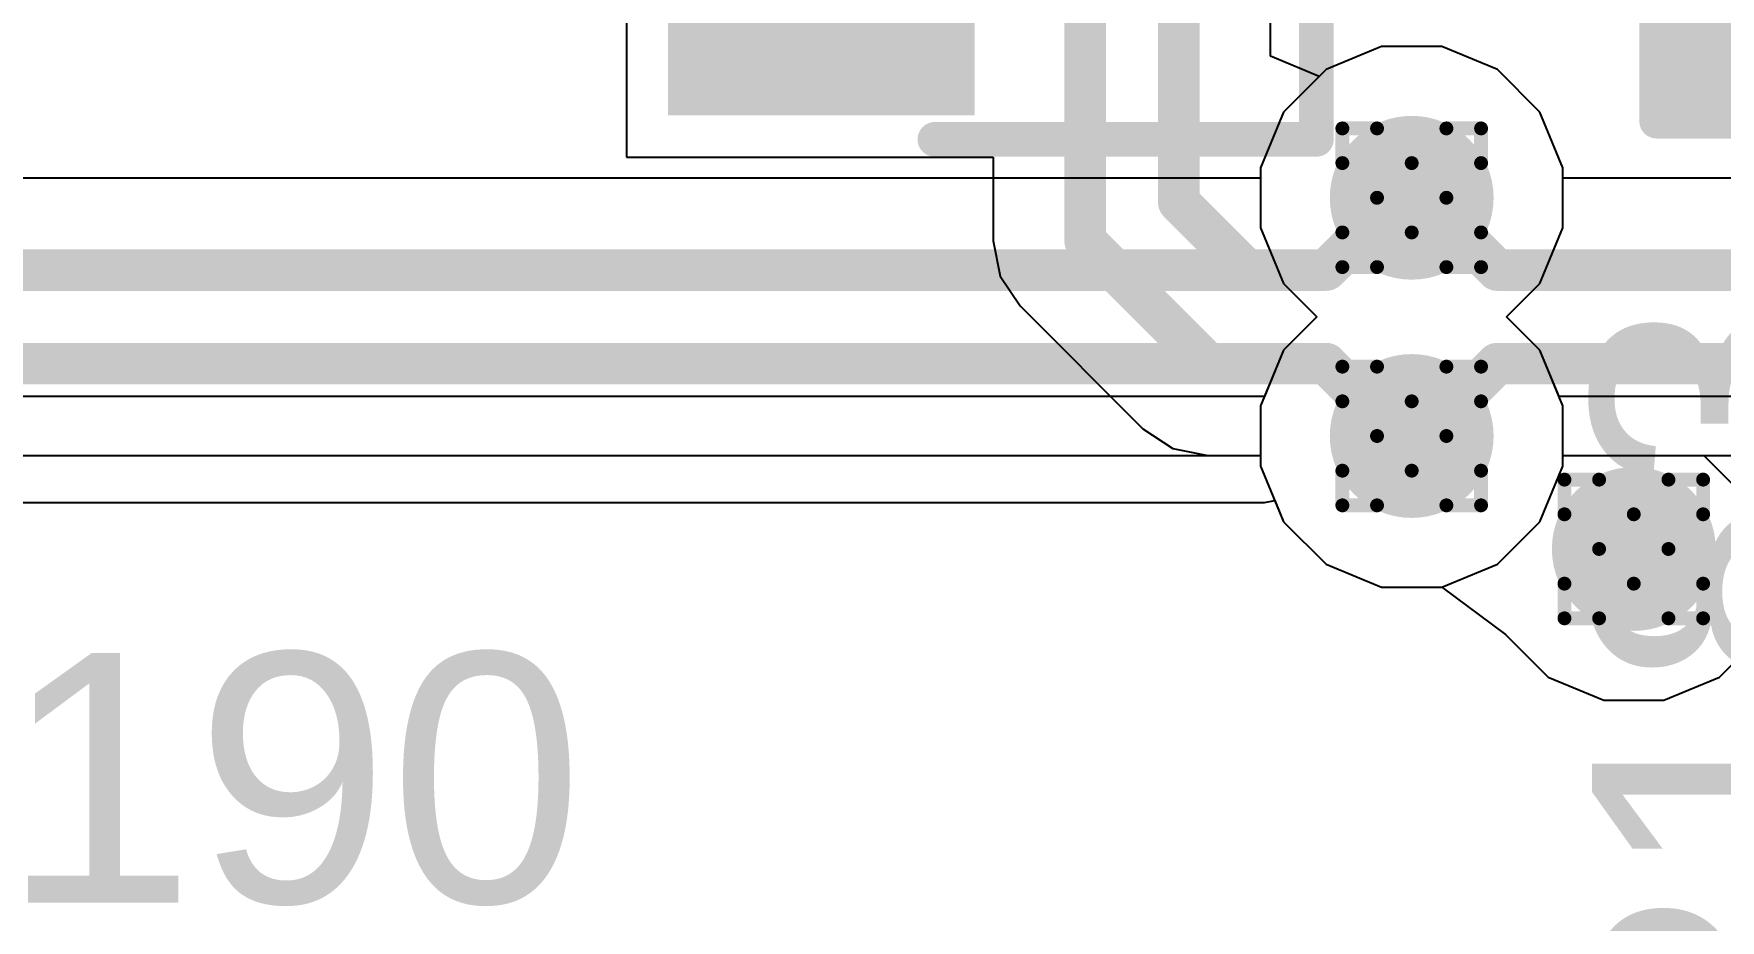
# Model space of a CAD drawing. Header units: inches. Extents: x -11 to 5379, y 0 to 5429.
# Drawn here: x 58.98 to 65.16, y 81.19 to 84.44 of the extents above; entities that cross this region are included whole.
import ezdxf

# ---------------------------------------------------------------- set-up
doc = ezdxf.new("R2010")
doc.units = ezdxf.units.IN
for name, color, linetype in [('Bottom Layer', 5, 'Continuous'), ('Drill Drawing', 1, 'Continuous'), ('GND', 16, 'Continuous'), ('PWR', 76, 'Continuous'), ('Top Layer', 1, 'Continuous'), ('Top Overlay', 2, 'Continuous'), ('Top Paste', 8, 'Continuous'), ('Top Solder', 216, 'Continuous'), ('Via Holes', 16, 'Continuous')]:
    doc.layers.add(name, color=color, linetype=linetype)
doc.styles.add('Arial', font='', dxfattribs={"height": 0.2})
doc.styles.get('Arial').set_extended_font_data('Arial')

# ---------------------------------------------------------------- blocks, each defined once
blk = doc.blocks.new('R___0402_301')
at = {"layer": 'Top Layer'}
for points in [[(-0.6985, -0.3175), (-0.6985, 0.3175), (-0.2413, 0.3175), (-0.2413, -0.3175)], [(0.2413, -0.3175), (0.2413, 0.3175), (0.6985, 0.3175), (0.6985, -0.3175)]]:
    blk.add_hatch(color=1, dxfattribs=at).paths.add_polyline_path(points)
at = {"layer": 'Top Paste'}
for points in [[(-0.6985, -0.3175), (-0.6985, 0.3175), (-0.2413, 0.3175), (-0.2413, -0.3175)], [(0.2413, -0.3175), (0.2413, 0.3175), (0.6985, 0.3175), (0.6985, -0.3175)]]:
    blk.add_hatch(color=8, dxfattribs=at).paths.add_polyline_path(points)
at = {"layer": 'Top Solder'}
for points in [[(-0.7535, -0.3725), (-0.7535, 0.3725), (-0.1863, 0.3725), (-0.1863, -0.3725)], [(0.1863, -0.3725), (0.1863, 0.3725), (0.7535, 0.3725), (0.7535, -0.3725)]]:
    blk.add_hatch(color=216, dxfattribs=at).paths.add_polyline_path(points)
at = {"layer": 'Top Overlay'}
for points in [[(-0.7874, 0.4064, 0.127, 0.127, 0), (-0.7874, -0.4064, 0.127, 0.127, 0)], [(-0.7874, 0.4064, 0.127, 0.127, 0), (0.7874, 0.4064, 0.127, 0.127, 0)], [(0.7874, 0.4064, 0.127, 0.127, 0), (0.7874, -0.4064, 0.127, 0.127, 0)], [(-0.7874, -0.4064, 0.127, 0.127, 0), (0.7874, -0.4064, 0.127, 0.127, 0)], [(-0.8128, -0.4318, 0.00323, 0.00323, 0), (0.8128, -0.4318, 0.00323, 0.00323, 0)]]:
    blk.add_lwpolyline(points, format="xyseb", dxfattribs=at)
for points in [[(-0.8191, 0.4064, 0.0635, 0.0635, 1), (-0.7556, 0.4064, 0.0635, 0.0635, 1)], [(-0.8191, 0.4064, 0.0635, 0.0635, 1), (-0.7556, 0.4064, 0.0635, 0.0635, 1)], [(0.7556, 0.4064, 0.0635, 0.0635, 1), (0.8191, 0.4064, 0.0635, 0.0635, 1)], [(0.7556, 0.4064, 0.0635, 0.0635, 1), (0.8191, 0.4064, 0.0635, 0.0635, 1)], [(-0.8191, -0.4064, 0.0635, 0.0635, 1), (-0.7556, -0.4064, 0.0635, 0.0635, 1)], [(-0.8191, -0.4064, 0.0635, 0.0635, 1), (-0.7556, -0.4064, 0.0635, 0.0635, 1)], [(0.7556, -0.4064, 0.0635, 0.0635, 1), (0.8191, -0.4064, 0.0635, 0.0635, 1)], [(0.7556, -0.4064, 0.0635, 0.0635, 1), (0.8191, -0.4064, 0.0635, 0.0635, 1)], [(-0.8136, -0.4318, 0.00161, 0.00161, 1), (-0.812, -0.4318, 0.00161, 0.00161, 1)], [(0.812, -0.4318, 0.00161, 0.00161, 1), (0.8136, -0.4318, 0.00161, 0.00161, 1)]]:
    blk.add_lwpolyline(points, format="xyseb", close=True, dxfattribs=at)
blk = doc.blocks.new('SOT_23_557')
at = {"layer": 'Top Layer'}
for points in [[(-0.41, 1.46), (0.41, 1.46), (0.41, 0.54), (-0.41, 0.54)], [(-1.36, -0.54), (-0.54, -0.54), (-0.54, -1.46), (-1.36, -1.46)], [(0.54, -0.54), (1.36, -0.54), (1.36, -1.46), (0.54, -1.46)]]:
    blk.add_hatch(color=1, dxfattribs=at).paths.add_polyline_path(points)
at = {"layer": 'Top Paste'}
for points in [[(-0.41, 1.46), (0.41, 1.46), (0.41, 0.54), (-0.41, 0.54)], [(-1.36, -0.54), (-0.54, -0.54), (-0.54, -1.46), (-1.36, -1.46)], [(0.54, -0.54), (1.36, -0.54), (1.36, -1.46), (0.54, -1.46)]]:
    blk.add_hatch(color=8, dxfattribs=at).paths.add_polyline_path(points)
at = {"layer": 'Top Solder'}
for points in [[(-0.5116, 1.5616), (0.5116, 1.5616), (0.5116, 0.4384), (-0.5116, 0.4384)], [(-1.4616, -0.4384), (-0.4384, -0.4384), (-0.4384, -1.5616), (-1.4616, -1.5616)], [(0.4384, -0.4384), (1.4616, -0.4384), (1.4616, -1.5616), (0.4384, -1.5616)]]:
    blk.add_hatch(color=216, dxfattribs=at).paths.add_polyline_path(points)
at = {"layer": 'Top Overlay'}
for points in [[(-1.5494, -0.5842, 0.127, 0.127, 0), (-1.5494, 0.8128, 0.127, 0.127, 0)], [(-0.5588, 0.8128, 0.127, 0.127, 0), (-1.5494, 0.8128, 0.127, 0.127, 0)], [(1.5494, 0.8128, 0.127, 0.127, 0), (0.5588, 0.8128, 0.127, 0.127, 0)], [(1.5494, -0.5842, 0.127, 0.127, 0), (1.5494, 0.8128, 0.127, 0.127, 0)], [(0.3302, -0.7874, 0.127, 0.127, 0), (-0.3302, -0.7874, 0.127, 0.127, 0)], [(-1.5494, -1.1684, 0.127, 0.127, 0), (-1.6764, -1.0414, 0.127, 0.127, 0)], [(-1.6764, -1.2954, 0.127, 0.127, 0), (-1.6764, -1.0414, 0.127, 0.127, 0)], [(-1.6764, -1.2954, 0.127, 0.127, 0), (-1.5494, -1.1684, 0.127, 0.127, 0)]]:
    blk.add_lwpolyline(points, format="xyseb", dxfattribs=at)
for points in [[(-1.5812, 0.8128, 0.0635, 0.0635, 1), (-1.5176, 0.8128, 0.0635, 0.0635, 1)], [(-1.5812, 0.8128, 0.0635, 0.0635, 1), (-1.5176, 0.8128, 0.0635, 0.0635, 1)], [(-0.5905, 0.8128, 0.0635, 0.0635, 1), (-0.5271, 0.8128, 0.0635, 0.0635, 1)], [(0.5271, 0.8128, 0.0635, 0.0635, 1), (0.5905, 0.8128, 0.0635, 0.0635, 1)], [(1.5176, 0.8128, 0.0635, 0.0635, 1), (1.5812, 0.8128, 0.0635, 0.0635, 1)], [(1.5176, 0.8128, 0.0635, 0.0635, 1), (1.5812, 0.8128, 0.0635, 0.0635, 1)], [(-1.5812, -0.5842, 0.0635, 0.0635, 1), (-1.5176, -0.5842, 0.0635, 0.0635, 1)], [(1.5176, -0.5842, 0.0635, 0.0635, 1), (1.5812, -0.5842, 0.0635, 0.0635, 1)], [(-0.3619, -0.7874, 0.0635, 0.0635, 1), (-0.2984, -0.7874, 0.0635, 0.0635, 1)], [(0.2984, -0.7874, 0.0635, 0.0635, 1), (0.3619, -0.7874, 0.0635, 0.0635, 1)], [(-1.7082, -1.0414, 0.0635, 0.0635, 1), (-1.6446, -1.0414, 0.0635, 0.0635, 1)], [(-1.7082, -1.0414, 0.0635, 0.0635, 1), (-1.6446, -1.0414, 0.0635, 0.0635, 1)], [(-1.5812, -1.1684, 0.0635, 0.0635, 1), (-1.5176, -1.1684, 0.0635, 0.0635, 1)], [(-1.5812, -1.1684, 0.0635, 0.0635, 1), (-1.5176, -1.1684, 0.0635, 0.0635, 1)], [(-1.7082, -1.2954, 0.0635, 0.0635, 1), (-1.6446, -1.2954, 0.0635, 0.0635, 1)], [(-1.7082, -1.2954, 0.0635, 0.0635, 1), (-1.6446, -1.2954, 0.0635, 0.0635, 1)]]:
    blk.add_lwpolyline(points, format="xyseb", close=True, dxfattribs=at)

msp = doc.modelspace()

# ---------------------------------------------------------------- hatches: boundary and pattern name
at = {"layer": 'Bottom Layer'}
h = msp.add_hatch(color=5, dxfattribs=at)
edge = h.paths.add_edge_path()
edge.add_arc((64.0255, 83.8364), 0.3, 0, 360)
h = msp.add_hatch(color=5, dxfattribs=at)
edge = h.paths.add_edge_path()
edge.add_arc((64.0255, 82.9638), 0.3, 0, 360)
h = msp.add_hatch(color=5, dxfattribs=at)
edge = h.paths.add_edge_path()
edge.add_arc((64.8389, 82.55), 0.3, 0, 360)
at = {"layer": 'GND'}
h = msp.add_hatch(color=16, dxfattribs=at)
edge = h.paths.add_edge_path()
edge.add_arc((64.0255, 83.8364), 0.3, 0, 360)
h = msp.add_hatch(color=16, dxfattribs=at)
edge = h.paths.add_edge_path()
edge.add_arc((64.0255, 82.9638), 0.3, 0, 360)
h = msp.add_hatch(color=16, dxfattribs=at)
edge = h.paths.add_edge_path()
edge.add_arc((64.8389, 82.55), 0.3, 0, 360)
at = {"layer": 'PWR'}
h = msp.add_hatch(color=76, dxfattribs=at)
edge = h.paths.add_edge_path()
edge.add_arc((64.0255, 83.8364), 0.3, 0, 360)
h = msp.add_hatch(color=76, dxfattribs=at)
edge = h.paths.add_edge_path()
edge.add_arc((64.0255, 82.9638), 0.3, 0, 360)
h = msp.add_hatch(color=76, dxfattribs=at)
edge = h.paths.add_edge_path()
edge.add_arc((64.8389, 82.55), 0.3, 0, 360)
at = {"layer": 'Top Layer'}
h = msp.add_hatch(color=1, dxfattribs=at)
edge = h.paths.add_edge_path()
edge.add_arc((64.0255, 83.8364), 0.3, 0, 360)
h = msp.add_hatch(color=1, dxfattribs=at)
edge = h.paths.add_edge_path()
edge.add_arc((64.0255, 82.9638), 0.3, 0, 360)
h = msp.add_hatch(color=1, dxfattribs=at)
edge = h.paths.add_edge_path()
edge.add_arc((64.8389, 82.55), 0.3, 0, 360)
at = {"layer": 'Via Holes'}
h = msp.add_hatch(color=7, dxfattribs=at)
edge = h.paths.add_edge_path()
edge.add_arc((64.0255, 83.8364), 0.15, 0, 360)
h = msp.add_hatch(color=7, dxfattribs=at)
edge = h.paths.add_edge_path()
edge.add_arc((64.0255, 82.9638), 0.15, 0, 360)
h = msp.add_hatch(color=7, dxfattribs=at)
edge = h.paths.add_edge_path()
edge.add_arc((64.8389, 82.55), 0.15, 0, 360)

# ---------------------------------------------------------------- linework, layer by layer
at = {"layer": 'Bottom Layer'}
for p, q in [((63.9153, 84.3904), (63.7117, 84.3061)), ((64.1357, 84.3904), (63.9153, 84.3904)), ((64.3393, 84.3061), (64.1357, 84.3904)), ((63.7117, 84.3061), (63.5559, 84.1502)), ((64.4952, 84.1502), (64.3393, 84.3061)), ((63.5559, 84.1502), (63.4715, 83.9466)), ((64.5795, 83.9466), (64.4952, 84.1502)), ((63.4715, 83.9082), (50.6095, 83.9082)), ((63.4715, 83.9466), (63.4715, 83.9082)), ((64.5795, 83.9082), (64.5795, 83.9466)), ((77.4415, 83.9082), (64.5795, 83.9082)), ((50.6095, 82.892), (63.4715, 82.892)), ((63.4715, 82.892), (63.4715, 82.8536)), ((63.4715, 82.8536), (63.5559, 82.65)), ((64.4952, 82.65), (64.5795, 82.8536)), ((64.5795, 82.8536), (64.5795, 82.892)), ((64.5795, 82.892), (77.4415, 82.892)), ((63.5559, 82.65), (63.7117, 82.4941)), ((64.3393, 82.4941), (64.4952, 82.65)), ((63.7117, 82.4941), (63.9153, 82.4098)), ((64.1357, 82.4098), (64.3393, 82.4941)), ((63.9153, 82.4098), (64.1357, 82.4098))]:
    msp.add_line(p, q, dxfattribs=at)
for points in [[(63.7124, 83.5716, 0.1524, 0.1524, 0), (63.9773, 83.8364, 0.1524, 0.1524, 0)], [(63.9773, 83.8364, 0.1524, 0.1524, 0), (64.0255, 83.8364, 0.1524, 0.1524, 0)], [(64.0255, 83.8364, 0.1524, 0.1524, 0), (64.0737, 83.8364, 0.1524, 0.1524, 0)], [(64.0737, 83.8364, 0.1524, 0.1524, 0), (64.3386, 83.5716, 0.1524, 0.1524, 0)], [(50.3686, 83.5716, 0.1524, 0.1524, 0), (63.7124, 83.5716, 0.1524, 0.1524, 0)], [(64.3386, 83.5716, 0.1524, 0.1524, 0), (77.6824, 83.5716, 0.1524, 0.1524, 0)], [(50.3686, 83.2287, 0.1524, 0.1524, 0), (63.7124, 83.2287, 0.1524, 0.1524, 0)], [(63.7124, 83.2287, 0.1524, 0.1524, 0), (63.9773, 82.9638, 0.1524, 0.1524, 0)], [(64.0737, 82.9638, 0.1524, 0.1524, 0), (64.3386, 83.2287, 0.1524, 0.1524, 0)], [(64.3386, 83.2287, 0.1524, 0.1524, 0), (77.6824, 83.2287, 0.1524, 0.1524, 0)], [(63.9773, 82.9638, 0.1524, 0.1524, 0), (64.0255, 82.9638, 0.1524, 0.1524, 0)], [(64.0255, 82.9638, 0.1524, 0.1524, 0), (64.0737, 82.9638, 0.1524, 0.1524, 0)]]:
    msp.add_lwpolyline(points, format="xyseb", dxfattribs=at)
for points in [[(63.9392, 83.8364, 0.0762, 0.0762, 1), (64.0154, 83.8364, 0.0762, 0.0762, 1)], [(63.9392, 83.8364, 0.0762, 0.0762, 1), (64.0154, 83.8364, 0.0762, 0.0762, 1)], [(63.9874, 83.8364, 0.0762, 0.0762, 1), (64.0636, 83.8364, 0.0762, 0.0762, 1)], [(63.9874, 83.8364, 0.0762, 0.0762, 1), (64.0636, 83.8364, 0.0762, 0.0762, 1)], [(64.0356, 83.8364, 0.0762, 0.0762, 1), (64.1118, 83.8364, 0.0762, 0.0762, 1)], [(64.0356, 83.8364, 0.0762, 0.0762, 1), (64.1118, 83.8364, 0.0762, 0.0762, 1)], [(63.6743, 83.5716, 0.0762, 0.0762, 1), (63.7505, 83.5716, 0.0762, 0.0762, 1)], [(63.6743, 83.5716, 0.0762, 0.0762, 1), (63.7505, 83.5716, 0.0762, 0.0762, 1)], [(64.3005, 83.5716, 0.0762, 0.0762, 1), (64.3767, 83.5716, 0.0762, 0.0762, 1)], [(64.3005, 83.5716, 0.0762, 0.0762, 1), (64.3767, 83.5716, 0.0762, 0.0762, 1)], [(63.6743, 83.2287, 0.0762, 0.0762, 1), (63.7505, 83.2287, 0.0762, 0.0762, 1)], [(63.6743, 83.2287, 0.0762, 0.0762, 1), (63.7505, 83.2287, 0.0762, 0.0762, 1)], [(64.3005, 83.2287, 0.0762, 0.0762, 1), (64.3767, 83.2287, 0.0762, 0.0762, 1)], [(64.3005, 83.2287, 0.0762, 0.0762, 1), (64.3767, 83.2287, 0.0762, 0.0762, 1)], [(63.9392, 82.9638, 0.0762, 0.0762, 1), (64.0154, 82.9638, 0.0762, 0.0762, 1)], [(63.9392, 82.9638, 0.0762, 0.0762, 1), (64.0154, 82.9638, 0.0762, 0.0762, 1)], [(63.9874, 82.9638, 0.0762, 0.0762, 1), (64.0636, 82.9638, 0.0762, 0.0762, 1)], [(63.9874, 82.9638, 0.0762, 0.0762, 1), (64.0636, 82.9638, 0.0762, 0.0762, 1)], [(64.0356, 82.9638, 0.0762, 0.0762, 1), (64.1118, 82.9638, 0.0762, 0.0762, 1)], [(64.0356, 82.9638, 0.0762, 0.0762, 1), (64.1118, 82.9638, 0.0762, 0.0762, 1)]]:
    msp.add_lwpolyline(points, format="xyseb", close=True, dxfattribs=at)
at = {"layer": 'Drill Drawing'}
for points in [[(63.7715, 83.9634, 0.0508, 0.0508, 0), (63.7715, 84.0904, 0.0508, 0.0508, 0)], [(63.7715, 84.0904, 0.0508, 0.0508, 0), (63.8985, 84.0904, 0.0508, 0.0508, 0)], [(63.8985, 84.0904, 0.0508, 0.0508, 0), (64.0255, 83.9634, 0.0508, 0.0508, 0)], [(64.0255, 83.9634, 0.0508, 0.0508, 0), (64.1525, 84.0904, 0.0508, 0.0508, 0)], [(64.1525, 84.0904, 0.0508, 0.0508, 0), (64.2795, 84.0904, 0.0508, 0.0508, 0)], [(64.2795, 83.9634, 0.0508, 0.0508, 0), (64.2795, 84.0904, 0.0508, 0.0508, 0)], [(63.7715, 83.9634, 0.0508, 0.0508, 0), (63.8985, 83.8364, 0.0508, 0.0508, 0)], [(64.1525, 83.8364, 0.0508, 0.0508, 0), (64.2795, 83.9634, 0.0508, 0.0508, 0)], [(63.7715, 83.7094, 0.0508, 0.0508, 0), (63.8985, 83.8364, 0.0508, 0.0508, 0)], [(64.1525, 83.8364, 0.0508, 0.0508, 0), (64.2795, 83.7094, 0.0508, 0.0508, 0)], [(63.7715, 83.5824, 0.0508, 0.0508, 0), (63.7715, 83.7094, 0.0508, 0.0508, 0)], [(63.8985, 83.5824, 0.0508, 0.0508, 0), (64.0255, 83.7094, 0.0508, 0.0508, 0)], [(64.0255, 83.7094, 0.0508, 0.0508, 0), (64.1525, 83.5824, 0.0508, 0.0508, 0)], [(64.2795, 83.5824, 0.0508, 0.0508, 0), (64.2795, 83.7094, 0.0508, 0.0508, 0)], [(63.7715, 83.5824, 0.0508, 0.0508, 0), (63.8985, 83.5824, 0.0508, 0.0508, 0)], [(64.1525, 83.5824, 0.0508, 0.0508, 0), (64.2795, 83.5824, 0.0508, 0.0508, 0)], [(63.7715, 83.0908, 0.0508, 0.0508, 0), (63.7715, 83.2178, 0.0508, 0.0508, 0)], [(63.7715, 83.2178, 0.0508, 0.0508, 0), (63.8985, 83.2178, 0.0508, 0.0508, 0)], [(63.8985, 83.2178, 0.0508, 0.0508, 0), (64.0255, 83.0908, 0.0508, 0.0508, 0)], [(64.0255, 83.0908, 0.0508, 0.0508, 0), (64.1525, 83.2178, 0.0508, 0.0508, 0)], [(64.1525, 83.2178, 0.0508, 0.0508, 0), (64.2795, 83.2178, 0.0508, 0.0508, 0)], [(64.2795, 83.0908, 0.0508, 0.0508, 0), (64.2795, 83.2178, 0.0508, 0.0508, 0)], [(63.7715, 83.0908, 0.0508, 0.0508, 0), (63.8985, 82.9638, 0.0508, 0.0508, 0)], [(64.1525, 82.9638, 0.0508, 0.0508, 0), (64.2795, 83.0908, 0.0508, 0.0508, 0)], [(63.7715, 82.8368, 0.0508, 0.0508, 0), (63.8985, 82.9638, 0.0508, 0.0508, 0)], [(64.1525, 82.9638, 0.0508, 0.0508, 0), (64.2795, 82.8368, 0.0508, 0.0508, 0)], [(63.7715, 82.7098, 0.0508, 0.0508, 0), (63.7715, 82.8368, 0.0508, 0.0508, 0)], [(63.8985, 82.7098, 0.0508, 0.0508, 0), (64.0255, 82.8368, 0.0508, 0.0508, 0)], [(64.0255, 82.8368, 0.0508, 0.0508, 0), (64.1525, 82.7098, 0.0508, 0.0508, 0)], [(64.2795, 82.7098, 0.0508, 0.0508, 0), (64.2795, 82.8368, 0.0508, 0.0508, 0)], [(64.5849, 82.677, 0.0508, 0.0508, 0), (64.5849, 82.804, 0.0508, 0.0508, 0)], [(64.5849, 82.804, 0.0508, 0.0508, 0), (64.7119, 82.804, 0.0508, 0.0508, 0)], [(64.7119, 82.804, 0.0508, 0.0508, 0), (64.8389, 82.677, 0.0508, 0.0508, 0)], [(64.8389, 82.677, 0.0508, 0.0508, 0), (64.9659, 82.804, 0.0508, 0.0508, 0)], [(64.9659, 82.804, 0.0508, 0.0508, 0), (65.0929, 82.804, 0.0508, 0.0508, 0)], [(65.0929, 82.677, 0.0508, 0.0508, 0), (65.0929, 82.804, 0.0508, 0.0508, 0)], [(63.7715, 82.7098, 0.0508, 0.0508, 0), (63.8985, 82.7098, 0.0508, 0.0508, 0)], [(64.1525, 82.7098, 0.0508, 0.0508, 0), (64.2795, 82.7098, 0.0508, 0.0508, 0)], [(64.5849, 82.677, 0.0508, 0.0508, 0), (64.7119, 82.55, 0.0508, 0.0508, 0)], [(64.9659, 82.55, 0.0508, 0.0508, 0), (65.0929, 82.677, 0.0508, 0.0508, 0)], [(64.5849, 82.423, 0.0508, 0.0508, 0), (64.7119, 82.55, 0.0508, 0.0508, 0)], [(64.9659, 82.55, 0.0508, 0.0508, 0), (65.0929, 82.423, 0.0508, 0.0508, 0)], [(64.5849, 82.296, 0.0508, 0.0508, 0), (64.5849, 82.423, 0.0508, 0.0508, 0)], [(64.7119, 82.296, 0.0508, 0.0508, 0), (64.8389, 82.423, 0.0508, 0.0508, 0)], [(64.8389, 82.423, 0.0508, 0.0508, 0), (64.9659, 82.296, 0.0508, 0.0508, 0)], [(65.0929, 82.296, 0.0508, 0.0508, 0), (65.0929, 82.423, 0.0508, 0.0508, 0)], [(64.5849, 82.296, 0.0508, 0.0508, 0), (64.7119, 82.296, 0.0508, 0.0508, 0)], [(64.9659, 82.296, 0.0508, 0.0508, 0), (65.0929, 82.296, 0.0508, 0.0508, 0)]]:
    msp.add_lwpolyline(points, format="xyseb", dxfattribs=at)
for points in [[(63.7588, 84.0904, 0.0254, 0.0254, 1), (63.7842, 84.0904, 0.0254, 0.0254, 1)], [(63.7588, 84.0904, 0.0254, 0.0254, 1), (63.7842, 84.0904, 0.0254, 0.0254, 1)], [(63.8858, 84.0904, 0.0254, 0.0254, 1), (63.9112, 84.0904, 0.0254, 0.0254, 1)], [(63.8858, 84.0904, 0.0254, 0.0254, 1), (63.9112, 84.0904, 0.0254, 0.0254, 1)], [(64.1398, 84.0904, 0.0254, 0.0254, 1), (64.1652, 84.0904, 0.0254, 0.0254, 1)], [(64.1398, 84.0904, 0.0254, 0.0254, 1), (64.1652, 84.0904, 0.0254, 0.0254, 1)], [(64.2668, 84.0904, 0.0254, 0.0254, 1), (64.2922, 84.0904, 0.0254, 0.0254, 1)], [(64.2668, 84.0904, 0.0254, 0.0254, 1), (64.2922, 84.0904, 0.0254, 0.0254, 1)], [(63.7588, 83.9634, 0.0254, 0.0254, 1), (63.7842, 83.9634, 0.0254, 0.0254, 1)], [(63.7588, 83.9634, 0.0254, 0.0254, 1), (63.7842, 83.9634, 0.0254, 0.0254, 1)], [(64.0128, 83.9634, 0.0254, 0.0254, 1), (64.0382, 83.9634, 0.0254, 0.0254, 1)], [(64.0128, 83.9634, 0.0254, 0.0254, 1), (64.0382, 83.9634, 0.0254, 0.0254, 1)], [(64.2668, 83.9634, 0.0254, 0.0254, 1), (64.2922, 83.9634, 0.0254, 0.0254, 1)], [(64.2668, 83.9634, 0.0254, 0.0254, 1), (64.2922, 83.9634, 0.0254, 0.0254, 1)], [(63.8858, 83.8364, 0.0254, 0.0254, 1), (63.9112, 83.8364, 0.0254, 0.0254, 1)], [(63.8858, 83.8364, 0.0254, 0.0254, 1), (63.9112, 83.8364, 0.0254, 0.0254, 1)], [(64.1398, 83.8364, 0.0254, 0.0254, 1), (64.1652, 83.8364, 0.0254, 0.0254, 1)], [(64.1398, 83.8364, 0.0254, 0.0254, 1), (64.1652, 83.8364, 0.0254, 0.0254, 1)], [(63.7588, 83.7094, 0.0254, 0.0254, 1), (63.7842, 83.7094, 0.0254, 0.0254, 1)], [(63.7588, 83.7094, 0.0254, 0.0254, 1), (63.7842, 83.7094, 0.0254, 0.0254, 1)], [(64.0128, 83.7094, 0.0254, 0.0254, 1), (64.0382, 83.7094, 0.0254, 0.0254, 1)], [(64.0128, 83.7094, 0.0254, 0.0254, 1), (64.0382, 83.7094, 0.0254, 0.0254, 1)], [(64.2668, 83.7094, 0.0254, 0.0254, 1), (64.2922, 83.7094, 0.0254, 0.0254, 1)], [(64.2668, 83.7094, 0.0254, 0.0254, 1), (64.2922, 83.7094, 0.0254, 0.0254, 1)], [(63.7588, 83.5824, 0.0254, 0.0254, 1), (63.7842, 83.5824, 0.0254, 0.0254, 1)], [(63.7588, 83.5824, 0.0254, 0.0254, 1), (63.7842, 83.5824, 0.0254, 0.0254, 1)], [(63.8858, 83.5824, 0.0254, 0.0254, 1), (63.9112, 83.5824, 0.0254, 0.0254, 1)], [(63.8858, 83.5824, 0.0254, 0.0254, 1), (63.9112, 83.5824, 0.0254, 0.0254, 1)], [(64.1398, 83.5824, 0.0254, 0.0254, 1), (64.1652, 83.5824, 0.0254, 0.0254, 1)], [(64.1398, 83.5824, 0.0254, 0.0254, 1), (64.1652, 83.5824, 0.0254, 0.0254, 1)], [(64.2668, 83.5824, 0.0254, 0.0254, 1), (64.2922, 83.5824, 0.0254, 0.0254, 1)], [(64.2668, 83.5824, 0.0254, 0.0254, 1), (64.2922, 83.5824, 0.0254, 0.0254, 1)], [(63.7588, 83.2178, 0.0254, 0.0254, 1), (63.7842, 83.2178, 0.0254, 0.0254, 1)], [(63.7588, 83.2178, 0.0254, 0.0254, 1), (63.7842, 83.2178, 0.0254, 0.0254, 1)], [(63.8858, 83.2178, 0.0254, 0.0254, 1), (63.9112, 83.2178, 0.0254, 0.0254, 1)], [(63.8858, 83.2178, 0.0254, 0.0254, 1), (63.9112, 83.2178, 0.0254, 0.0254, 1)], [(64.1398, 83.2178, 0.0254, 0.0254, 1), (64.1652, 83.2178, 0.0254, 0.0254, 1)], [(64.1398, 83.2178, 0.0254, 0.0254, 1), (64.1652, 83.2178, 0.0254, 0.0254, 1)], [(64.2668, 83.2178, 0.0254, 0.0254, 1), (64.2922, 83.2178, 0.0254, 0.0254, 1)], [(64.2668, 83.2178, 0.0254, 0.0254, 1), (64.2922, 83.2178, 0.0254, 0.0254, 1)], [(63.7588, 83.0908, 0.0254, 0.0254, 1), (63.7842, 83.0908, 0.0254, 0.0254, 1)], [(63.7588, 83.0908, 0.0254, 0.0254, 1), (63.7842, 83.0908, 0.0254, 0.0254, 1)], [(64.0128, 83.0908, 0.0254, 0.0254, 1), (64.0382, 83.0908, 0.0254, 0.0254, 1)], [(64.0128, 83.0908, 0.0254, 0.0254, 1), (64.0382, 83.0908, 0.0254, 0.0254, 1)], [(64.2668, 83.0908, 0.0254, 0.0254, 1), (64.2922, 83.0908, 0.0254, 0.0254, 1)], [(64.2668, 83.0908, 0.0254, 0.0254, 1), (64.2922, 83.0908, 0.0254, 0.0254, 1)], [(63.8858, 82.9638, 0.0254, 0.0254, 1), (63.9112, 82.9638, 0.0254, 0.0254, 1)], [(63.8858, 82.9638, 0.0254, 0.0254, 1), (63.9112, 82.9638, 0.0254, 0.0254, 1)], [(64.1398, 82.9638, 0.0254, 0.0254, 1), (64.1652, 82.9638, 0.0254, 0.0254, 1)], [(64.1398, 82.9638, 0.0254, 0.0254, 1), (64.1652, 82.9638, 0.0254, 0.0254, 1)], [(63.7588, 82.8368, 0.0254, 0.0254, 1), (63.7842, 82.8368, 0.0254, 0.0254, 1)], [(63.7588, 82.8368, 0.0254, 0.0254, 1), (63.7842, 82.8368, 0.0254, 0.0254, 1)], [(64.0128, 82.8368, 0.0254, 0.0254, 1), (64.0382, 82.8368, 0.0254, 0.0254, 1)], [(64.0128, 82.8368, 0.0254, 0.0254, 1), (64.0382, 82.8368, 0.0254, 0.0254, 1)], [(64.2668, 82.8368, 0.0254, 0.0254, 1), (64.2922, 82.8368, 0.0254, 0.0254, 1)], [(64.2668, 82.8368, 0.0254, 0.0254, 1), (64.2922, 82.8368, 0.0254, 0.0254, 1)], [(64.5722, 82.804, 0.0254, 0.0254, 1), (64.5976, 82.804, 0.0254, 0.0254, 1)], [(64.5722, 82.804, 0.0254, 0.0254, 1), (64.5976, 82.804, 0.0254, 0.0254, 1)], [(64.6992, 82.804, 0.0254, 0.0254, 1), (64.7246, 82.804, 0.0254, 0.0254, 1)], [(64.6992, 82.804, 0.0254, 0.0254, 1), (64.7246, 82.804, 0.0254, 0.0254, 1)], [(64.9532, 82.804, 0.0254, 0.0254, 1), (64.9786, 82.804, 0.0254, 0.0254, 1)], [(64.9532, 82.804, 0.0254, 0.0254, 1), (64.9786, 82.804, 0.0254, 0.0254, 1)], [(65.0802, 82.804, 0.0254, 0.0254, 1), (65.1056, 82.804, 0.0254, 0.0254, 1)], [(65.0802, 82.804, 0.0254, 0.0254, 1), (65.1056, 82.804, 0.0254, 0.0254, 1)], [(63.7588, 82.7098, 0.0254, 0.0254, 1), (63.7842, 82.7098, 0.0254, 0.0254, 1)], [(63.7588, 82.7098, 0.0254, 0.0254, 1), (63.7842, 82.7098, 0.0254, 0.0254, 1)], [(63.8858, 82.7098, 0.0254, 0.0254, 1), (63.9112, 82.7098, 0.0254, 0.0254, 1)], [(63.8858, 82.7098, 0.0254, 0.0254, 1), (63.9112, 82.7098, 0.0254, 0.0254, 1)], [(64.1398, 82.7098, 0.0254, 0.0254, 1), (64.1652, 82.7098, 0.0254, 0.0254, 1)], [(64.1398, 82.7098, 0.0254, 0.0254, 1), (64.1652, 82.7098, 0.0254, 0.0254, 1)], [(64.2668, 82.7098, 0.0254, 0.0254, 1), (64.2922, 82.7098, 0.0254, 0.0254, 1)], [(64.2668, 82.7098, 0.0254, 0.0254, 1), (64.2922, 82.7098, 0.0254, 0.0254, 1)], [(64.5722, 82.677, 0.0254, 0.0254, 1), (64.5976, 82.677, 0.0254, 0.0254, 1)], [(64.5722, 82.677, 0.0254, 0.0254, 1), (64.5976, 82.677, 0.0254, 0.0254, 1)], [(64.8262, 82.677, 0.0254, 0.0254, 1), (64.8516, 82.677, 0.0254, 0.0254, 1)], [(64.8262, 82.677, 0.0254, 0.0254, 1), (64.8516, 82.677, 0.0254, 0.0254, 1)], [(65.0802, 82.677, 0.0254, 0.0254, 1), (65.1056, 82.677, 0.0254, 0.0254, 1)], [(65.0802, 82.677, 0.0254, 0.0254, 1), (65.1056, 82.677, 0.0254, 0.0254, 1)], [(64.6992, 82.55, 0.0254, 0.0254, 1), (64.7246, 82.55, 0.0254, 0.0254, 1)], [(64.6992, 82.55, 0.0254, 0.0254, 1), (64.7246, 82.55, 0.0254, 0.0254, 1)], [(64.9532, 82.55, 0.0254, 0.0254, 1), (64.9786, 82.55, 0.0254, 0.0254, 1)], [(64.9532, 82.55, 0.0254, 0.0254, 1), (64.9786, 82.55, 0.0254, 0.0254, 1)], [(64.5722, 82.423, 0.0254, 0.0254, 1), (64.5976, 82.423, 0.0254, 0.0254, 1)], [(64.5722, 82.423, 0.0254, 0.0254, 1), (64.5976, 82.423, 0.0254, 0.0254, 1)], [(64.8262, 82.423, 0.0254, 0.0254, 1), (64.8516, 82.423, 0.0254, 0.0254, 1)], [(64.8262, 82.423, 0.0254, 0.0254, 1), (64.8516, 82.423, 0.0254, 0.0254, 1)], [(65.0802, 82.423, 0.0254, 0.0254, 1), (65.1056, 82.423, 0.0254, 0.0254, 1)], [(65.0802, 82.423, 0.0254, 0.0254, 1), (65.1056, 82.423, 0.0254, 0.0254, 1)], [(64.5722, 82.296, 0.0254, 0.0254, 1), (64.5976, 82.296, 0.0254, 0.0254, 1)], [(64.5722, 82.296, 0.0254, 0.0254, 1), (64.5976, 82.296, 0.0254, 0.0254, 1)], [(64.6992, 82.296, 0.0254, 0.0254, 1), (64.7246, 82.296, 0.0254, 0.0254, 1)], [(64.6992, 82.296, 0.0254, 0.0254, 1), (64.7246, 82.296, 0.0254, 0.0254, 1)], [(64.9532, 82.296, 0.0254, 0.0254, 1), (64.9786, 82.296, 0.0254, 0.0254, 1)], [(64.9532, 82.296, 0.0254, 0.0254, 1), (64.9786, 82.296, 0.0254, 0.0254, 1)], [(65.0802, 82.296, 0.0254, 0.0254, 1), (65.1056, 82.296, 0.0254, 0.0254, 1)], [(65.0802, 82.296, 0.0254, 0.0254, 1), (65.1056, 82.296, 0.0254, 0.0254, 1)]]:
    msp.add_lwpolyline(points, format="xyseb", close=True, dxfattribs=at)
at = {"layer": 'GND'}
for p, q in [((63.9153, 84.3904), (63.7117, 84.3061)), ((64.1357, 84.3904), (63.9153, 84.3904)), ((64.3393, 84.3061), (64.1357, 84.3904)), ((63.7117, 84.3061), (63.5559, 84.1502)), ((64.4952, 84.1502), (64.3393, 84.3061)), ((63.5559, 84.1502), (63.4715, 83.9466)), ((64.5795, 83.9466), (64.4952, 84.1502)), ((63.4715, 83.9466), (63.4715, 83.7262)), ((64.5795, 83.7262), (64.5795, 83.9466)), ((63.4715, 83.7262), (63.5559, 83.5226)), ((64.4952, 83.5226), (64.5795, 83.7262)), ((63.5559, 83.5226), (63.6784, 83.4001)), ((64.3727, 83.4001), (64.4952, 83.5226)), ((63.6784, 83.4001), (63.5559, 83.2776)), ((64.4952, 83.2776), (64.3727, 83.4001)), ((63.5559, 83.2776), (63.4715, 83.074)), ((64.5795, 83.074), (64.4952, 83.2776)), ((63.4715, 83.074), (63.4715, 82.8536)), ((64.5795, 82.8536), (64.5795, 83.074)), ((63.4715, 82.8536), (63.5559, 82.65)), ((64.4952, 82.65), (64.5795, 82.8536)), ((63.5559, 82.65), (63.7117, 82.4941)), ((64.3393, 82.4941), (64.4952, 82.65)), ((63.7117, 82.4941), (63.9153, 82.4098)), ((64.1357, 82.4098), (64.3393, 82.4941)), ((63.9153, 82.4098), (64.1357, 82.4098))]:
    msp.add_line(p, q, dxfattribs=at)
at = {"layer": 'PWR'}
for p, q in [((63.9153, 84.3904), (63.7117, 84.3061)), ((64.1357, 84.3904), (63.9153, 84.3904)), ((64.3393, 84.3061), (64.1357, 84.3904)), ((63.7117, 84.3061), (63.5559, 84.1502)), ((64.4952, 84.1502), (64.3393, 84.3061)), ((63.5559, 84.1502), (63.4715, 83.9466)), ((64.5795, 83.9466), (64.4952, 84.1502)), ((63.4715, 83.9466), (63.4715, 83.7262)), ((64.5795, 83.7262), (64.5795, 83.9466)), ((63.4715, 83.7262), (63.5559, 83.5226)), ((64.4952, 83.5226), (64.5795, 83.7262)), ((63.5559, 83.5226), (63.6784, 83.4001)), ((64.3727, 83.4001), (64.4952, 83.5226)), ((63.6784, 83.4001), (63.5559, 83.2776)), ((64.4952, 83.2776), (64.3727, 83.4001)), ((63.5559, 83.2776), (63.4859, 83.1088)), ((64.5651, 83.1088), (64.4952, 83.2776)), ((63.4859, 83.1088), (50.5951, 83.1088)), ((77.4559, 83.1088), (64.5651, 83.1088)), ((51.463, 82.7203), (63.4859, 82.7203)), ((63.4859, 82.7203), (63.5236, 82.7278)), ((63.5236, 82.7278), (63.5559, 82.65)), ((63.5559, 82.65), (63.7117, 82.4941)), ((63.7117, 82.4941), (63.9153, 82.4098)), ((63.9153, 82.4098), (64.1357, 82.4098)), ((64.1357, 82.4098), (64.3692, 82.2362)), ((64.3692, 82.2362), (64.5251, 82.0803)), ((65.1527, 82.0803), (65.3085, 82.2362)), ((64.5251, 82.0803), (64.7287, 81.996)), ((64.9491, 81.996), (65.1527, 82.0803)), ((64.7287, 81.996), (64.9491, 81.996))]:
    msp.add_line(p, q, dxfattribs=at)
at = {"layer": 'Top Layer'}
for p, q in [((63.5089, 84.3548), (63.5089, 85.4263)), ((61.1494, 84.9509), (61.1494, 83.9856)), ((63.9153, 84.3904), (63.7117, 84.3061)), ((64.1357, 84.3904), (63.9153, 84.3904)), ((64.3393, 84.3061), (64.1357, 84.3904)), ((63.6867, 84.2811), (63.5089, 84.3548)), ((63.7117, 84.3061), (63.6867, 84.2811)), ((64.4952, 84.1502), (64.3393, 84.3061)), ((64.5795, 83.9466), (64.4952, 84.1502)), ((61.1494, 83.9856), (62.4927, 83.9856)), ((62.4927, 83.9856), (62.4927, 83.6785)), ((64.5795, 83.9082), (64.5795, 83.9466)), ((65.3769, 83.9082), (64.5795, 83.9082)), ((62.4927, 83.6785), (62.5183, 83.5496)), ((62.5183, 83.5496), (62.5913, 83.4404)), ((62.5913, 83.4404), (63.0411, 82.9906)), ((63.0411, 82.9906), (63.1503, 82.9176)), ((63.1503, 82.9176), (63.2792, 82.892)), ((63.2792, 82.892), (63.4715, 82.892)), ((63.4715, 82.892), (63.4715, 82.8536)), ((63.4715, 82.8536), (63.5559, 82.65)), ((64.4952, 82.65), (64.5795, 82.8536)), ((64.5795, 82.8536), (64.5795, 82.892)), ((64.5795, 82.892), (65.0954, 82.892)), ((65.0954, 82.892), (68.6251, 79.3623)), ((63.5559, 82.65), (63.7117, 82.4941)), ((64.3393, 82.4941), (64.4952, 82.65)), ((63.7117, 82.4941), (63.9153, 82.4098)), ((64.1357, 82.4098), (64.3393, 82.4941)), ((63.9153, 82.4098), (64.1357, 82.4098))]:
    msp.add_line(p, q, dxfattribs=at)
for points in [[(63.1723, 83.8205, 0.1524, 0.1524, 0), (63.1723, 85.4263, 0.1524, 0.1524, 0)], [(62.8294, 83.6785, 0.1524, 0.1524, 0), (62.8294, 85.2843, 0.1524, 0.1524, 0)], [(63.1723, 83.8205, 0.1524, 0.1524, 0), (63.4212, 83.5716, 0.1524, 0.1524, 0)], [(63.7124, 83.5716, 0.1524, 0.1524, 0), (63.9773, 83.8364, 0.1524, 0.1524, 0)], [(63.9773, 83.8364, 0.1524, 0.1524, 0), (64.0255, 83.8364, 0.1524, 0.1524, 0)], [(64.0255, 83.8364, 0.1524, 0.1524, 0), (64.0737, 83.8364, 0.1524, 0.1524, 0)], [(64.0737, 83.8364, 0.1524, 0.1524, 0), (64.3386, 83.5716, 0.1524, 0.1524, 0)], [(62.8294, 83.6785, 0.1524, 0.1524, 0), (63.2792, 83.2287, 0.1524, 0.1524, 0)], [(63.4212, 83.5716, 0.1524, 0.1524, 0), (63.7124, 83.5716, 0.1524, 0.1524, 0)], [(64.3386, 83.5716, 0.1524, 0.1524, 0), (65.3769, 83.5716, 0.1524, 0.1524, 0)], [(63.2792, 83.2287, 0.1524, 0.1524, 0), (63.7124, 83.2287, 0.1524, 0.1524, 0)], [(63.7124, 83.2287, 0.1524, 0.1524, 0), (63.9773, 82.9638, 0.1524, 0.1524, 0)], [(64.0737, 82.9638, 0.1524, 0.1524, 0), (64.3386, 83.2287, 0.1524, 0.1524, 0)], [(64.3386, 83.2287, 0.1524, 0.1524, 0), (65.2348, 83.2287, 0.1524, 0.1524, 0)], [(63.9773, 82.9638, 0.1524, 0.1524, 0), (64.0255, 82.9638, 0.1524, 0.1524, 0)], [(64.0255, 82.9638, 0.1524, 0.1524, 0), (64.0737, 82.9638, 0.1524, 0.1524, 0)]]:
    msp.add_lwpolyline(points, format="xyseb", dxfattribs=at)
for points in [[(63.1342, 83.8205, 0.0762, 0.0762, 1), (63.2104, 83.8205, 0.0762, 0.0762, 1)], [(63.1342, 83.8205, 0.0762, 0.0762, 1), (63.2104, 83.8205, 0.0762, 0.0762, 1)], [(63.9392, 83.8364, 0.0762, 0.0762, 1), (64.0154, 83.8364, 0.0762, 0.0762, 1)], [(63.9392, 83.8364, 0.0762, 0.0762, 1), (64.0154, 83.8364, 0.0762, 0.0762, 1)], [(63.9874, 83.8364, 0.0762, 0.0762, 1), (64.0636, 83.8364, 0.0762, 0.0762, 1)], [(63.9874, 83.8364, 0.0762, 0.0762, 1), (64.0636, 83.8364, 0.0762, 0.0762, 1)], [(64.0356, 83.8364, 0.0762, 0.0762, 1), (64.1118, 83.8364, 0.0762, 0.0762, 1)], [(64.0356, 83.8364, 0.0762, 0.0762, 1), (64.1118, 83.8364, 0.0762, 0.0762, 1)], [(62.7913, 83.6785, 0.0762, 0.0762, 1), (62.8675, 83.6785, 0.0762, 0.0762, 1)], [(62.7913, 83.6785, 0.0762, 0.0762, 1), (62.8675, 83.6785, 0.0762, 0.0762, 1)], [(63.3831, 83.5716, 0.0762, 0.0762, 1), (63.4593, 83.5716, 0.0762, 0.0762, 1)], [(63.3831, 83.5716, 0.0762, 0.0762, 1), (63.4593, 83.5716, 0.0762, 0.0762, 1)], [(63.6743, 83.5716, 0.0762, 0.0762, 1), (63.7505, 83.5716, 0.0762, 0.0762, 1)], [(63.6743, 83.5716, 0.0762, 0.0762, 1), (63.7505, 83.5716, 0.0762, 0.0762, 1)], [(64.3005, 83.5716, 0.0762, 0.0762, 1), (64.3767, 83.5716, 0.0762, 0.0762, 1)], [(64.3005, 83.5716, 0.0762, 0.0762, 1), (64.3767, 83.5716, 0.0762, 0.0762, 1)], [(63.2411, 83.2287, 0.0762, 0.0762, 1), (63.3173, 83.2287, 0.0762, 0.0762, 1)], [(63.2411, 83.2287, 0.0762, 0.0762, 1), (63.3173, 83.2287, 0.0762, 0.0762, 1)], [(63.6743, 83.2287, 0.0762, 0.0762, 1), (63.7505, 83.2287, 0.0762, 0.0762, 1)], [(63.6743, 83.2287, 0.0762, 0.0762, 1), (63.7505, 83.2287, 0.0762, 0.0762, 1)], [(64.3005, 83.2287, 0.0762, 0.0762, 1), (64.3767, 83.2287, 0.0762, 0.0762, 1)], [(64.3005, 83.2287, 0.0762, 0.0762, 1), (64.3767, 83.2287, 0.0762, 0.0762, 1)], [(63.9392, 82.9638, 0.0762, 0.0762, 1), (64.0154, 82.9638, 0.0762, 0.0762, 1)], [(63.9392, 82.9638, 0.0762, 0.0762, 1), (64.0154, 82.9638, 0.0762, 0.0762, 1)], [(63.9874, 82.9638, 0.0762, 0.0762, 1), (64.0636, 82.9638, 0.0762, 0.0762, 1)], [(63.9874, 82.9638, 0.0762, 0.0762, 1), (64.0636, 82.9638, 0.0762, 0.0762, 1)], [(64.0356, 82.9638, 0.0762, 0.0762, 1), (64.1118, 82.9638, 0.0762, 0.0762, 1)], [(64.0356, 82.9638, 0.0762, 0.0762, 1), (64.1118, 82.9638, 0.0762, 0.0762, 1)]]:
    msp.add_lwpolyline(points, format="xyseb", close=True, dxfattribs=at)

# ---------------------------------------------------------------- block references
for name, p, rotation in [('SOT_23_557', (62.8634, 85.5996), 270), ('R___0402_301', (65.3291, 84.9042), 90)]:
    msp.add_blockref(name, p, dxfattribs=dict(rotation=rotation))

# ---------------------------------------------------------------- texts
at = {"layer": 'Top Overlay', "style": 'Arial'}
msp.add_text('R183', height=0.9144, rotation=90, dxfattribs=at).set_placement((65.6002, 80.407))
msp.add_text('R190', height=0.9144, dxfattribs=at).set_placement((57.9379, 81.2547))

doc.saveas('drawing.dxf')
